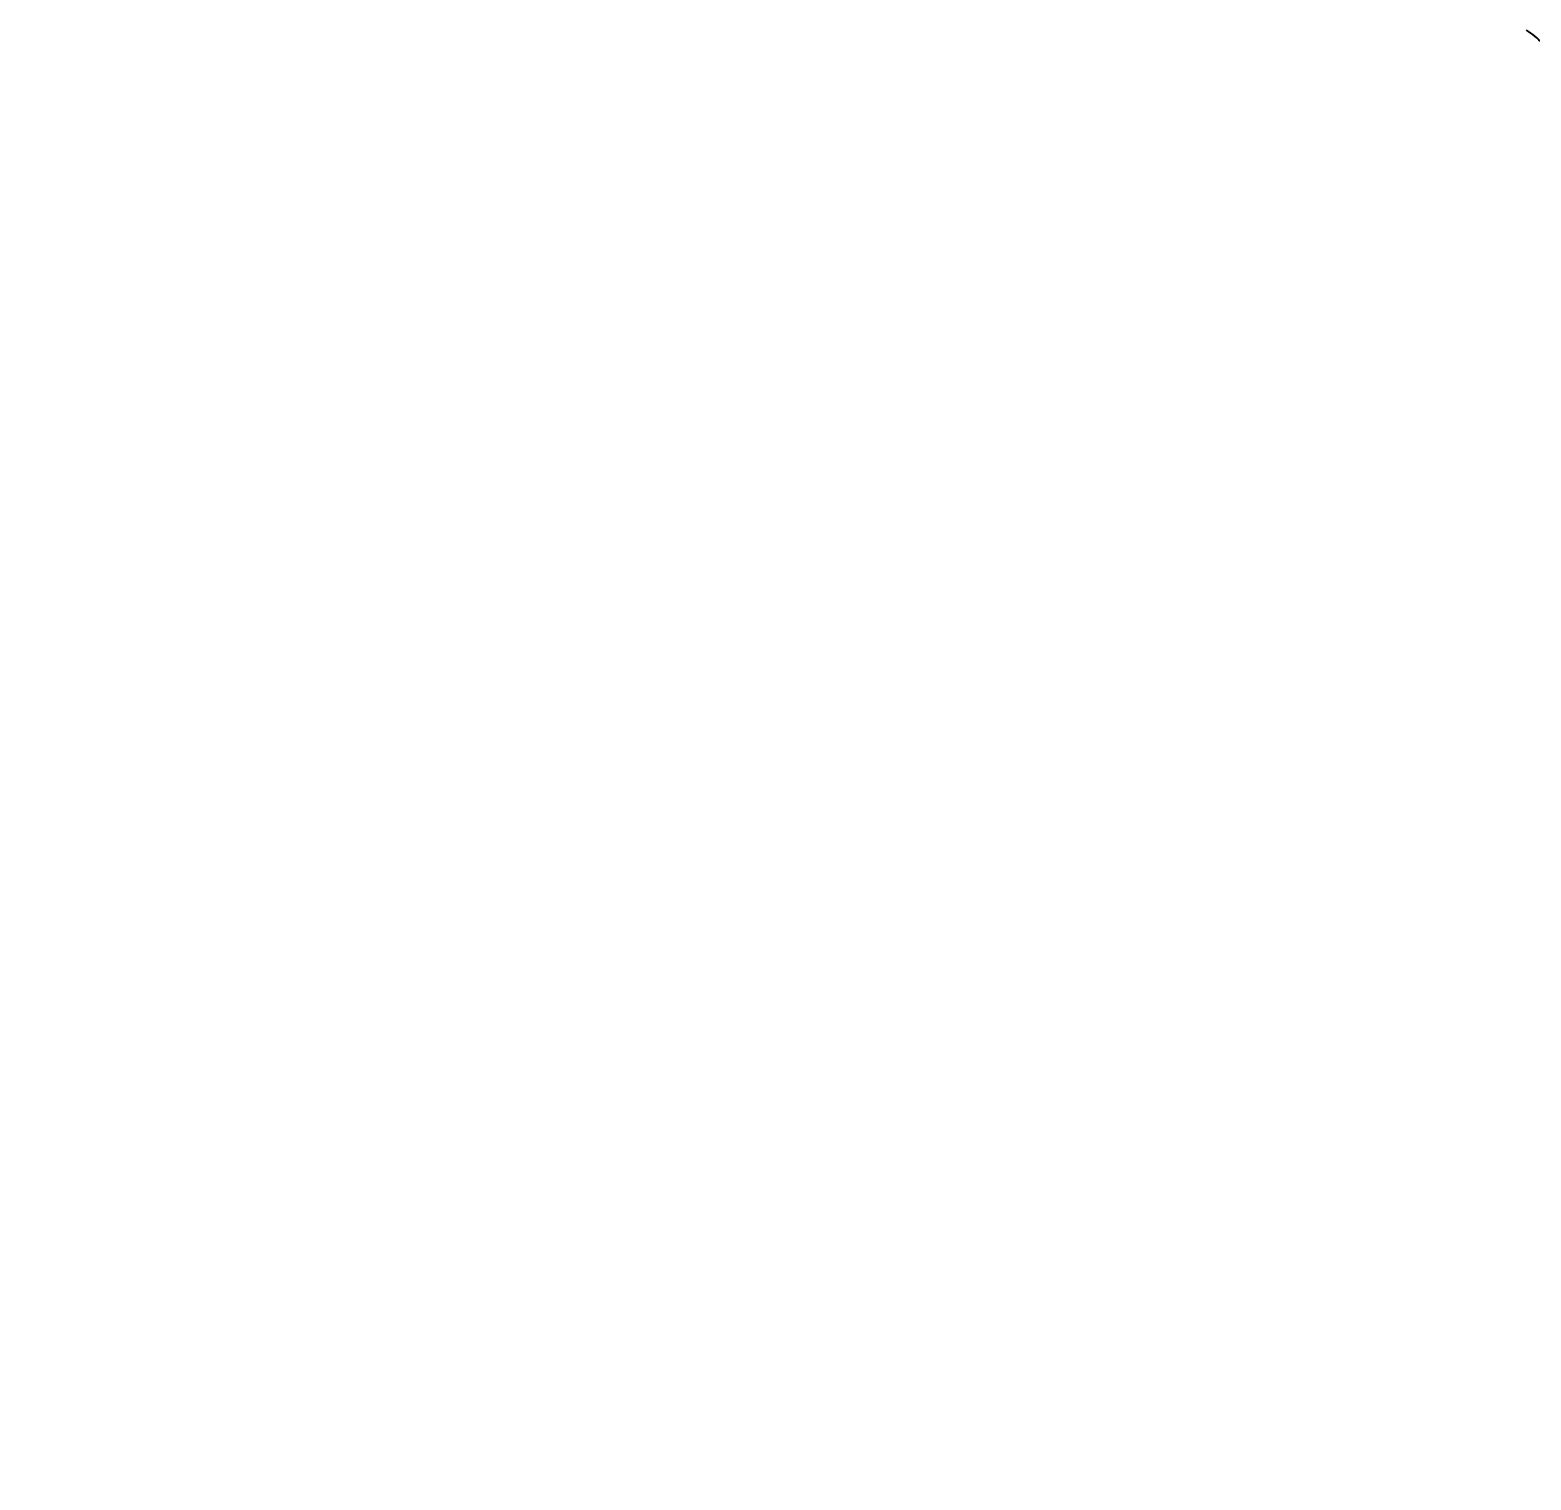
# Model space of a CAD drawing. Header units: millimetres. Extents: x 56222 to 3066687, y -650199 to -121287.
# Drawn here: x 135221.38 to 135229.52, y -182857.78 to -182849.92 of the extents above; entities that cross this region are included whole.
import ezdxf
from ezdxf import colors
from ezdxf.entities.mleader import LeaderData, LeaderLine
from ezdxf.math import Vec2, Vec3

# ---------------------------------------------------------------- set-up
doc = ezdxf.new("R2010")
doc.units = ezdxf.units.MM
doc.header["$MEASUREMENT"] = 0
doc.layers.add('Text', color=7, linetype='Continuous', lineweight=15)
doc.styles.add('style4', font='ARIALN.TTF')

msp = doc.modelspace()

# ---------------------------------------------------------------- linework, layer by layer
msp.add_arc((135229.1781, -182850.3961), 0.575, 45.2715, 56.76616)

# ---------------------------------------------------------------- leaders
at = {"layer": 'Text', "color": 1, "lineweight": 0, "ltscale": 20}
ml = msp.add_multileader_mtext('Standard', dxfattribs=at)
ml.set_content('frame_\\Pply+veneer\\Pfinish', color=1, style='style4')
ml.set_leader_properties()
ml.build(insert=Vec2(0, 0))
ml.multileader.update_dxf_attribs({"dogleg_length": 2.0246, "arrow_head_size": 2})
ctx = ml.context
ctx.base_point, ctx.char_height, ctx.arrow_head_size, ctx.landing_gap_size, ctx.plane_origin = Vec3(135313.369, -182845.3509), 3, 2, 0.4, Vec3(135249.0093, -182843.3509)
notes = []
notes.append((ctx, [(0, (1, 1, 0), (135311.3444, -182845.3509), (1, 0), 2.0246, [(0, [(135187.0188, -182845.5403)], 0, [])])]))
ctx.mtext.insert = Vec3(135313.769, -182843.8263)
for ctx, leaders in notes:
    for number, flags, end, landing, length, lines in leaders:
        leader = LeaderData()
        leader.index, (leader.has_last_leader_line, leader.has_dogleg_vector, leader.attachment_direction) = number, flags
        leader.last_leader_point, leader.dogleg_vector, leader.dogleg_length = Vec3(end), Vec3(landing), length
        for number, points, colour, breaks in lines:
            line = LeaderLine()
            line.index, line.vertices, line.color, line.breaks = number, Vec3.list(points), colors.encode_raw_color(colour), breaks
            leader.lines.append(line)
        ctx.leaders.append(leader)

doc.saveas('drawing.dxf')
